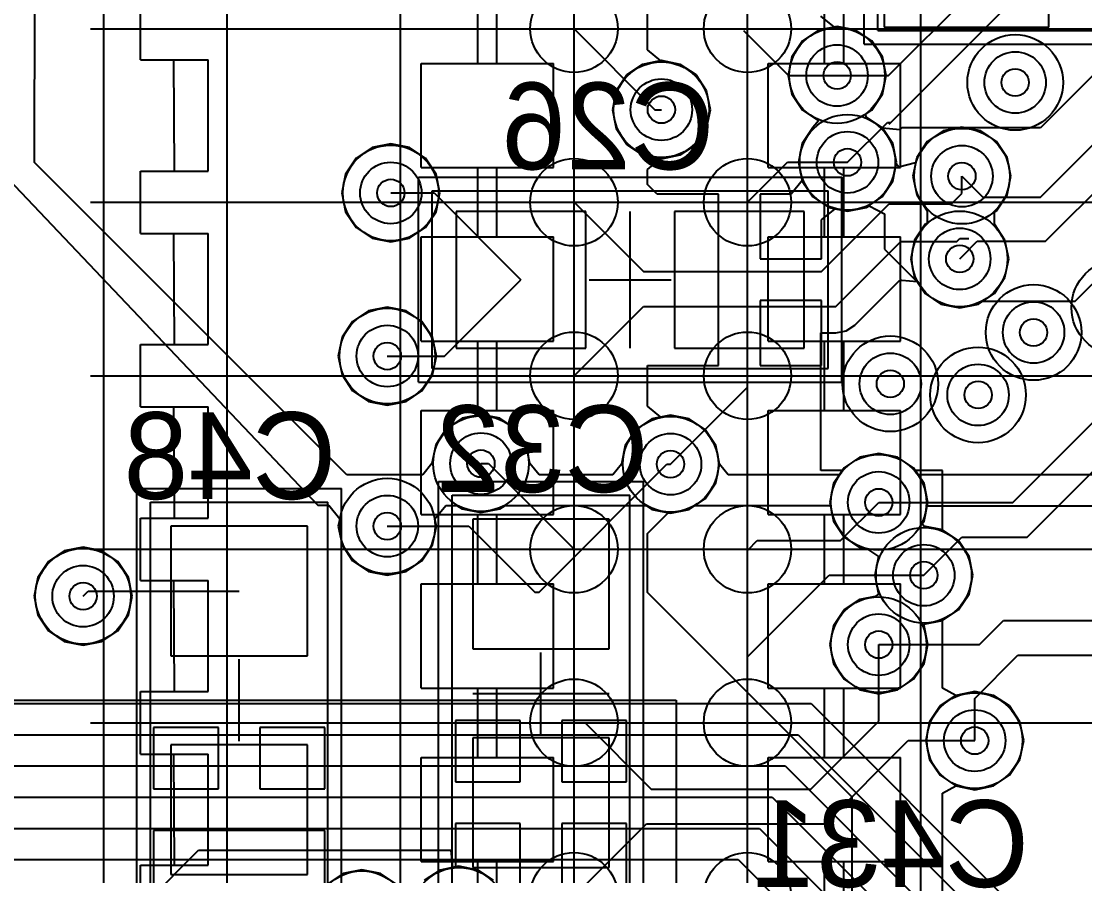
# Model space of a CAD drawing. Extents: x 28 to 300, y 18 to 330.
# Drawn here: x 138.16 to 145.95, y 128.86 to 135.11 of the extents above; entities that cross this region are included whole.
import ezdxf

# ---------------------------------------------------------------- set-up
doc = ezdxf.new("R2010")
doc.units = 0
for name, color, linetype in [('BOTTOMLAYER', 5, 'CONTINUOUS'), ('BOTTOMOVERLAY', 54, 'CONTINUOUS'), ('BOTTOMPASTE', 16, 'CONTINUOUS'), ('BOTTOMSOLDER', 6, 'CONTINUOUS'), ('DRILLDRAWING', 1, 'CONTINUOUS'), ('INTERNALPLANE1', 76, 'CONTINUOUS'), ('INTERNALPLANE6', 136, 'CONTINUOUS'), ('MECHANICAL14', 56, 'CONTINUOUS'), ('MECHANICAL15', 56, 'CONTINUOUS'), ('MECHANICAL16', 56, 'CONTINUOUS'), ('MECHANICAL8', 56, 'CONTINUOUS'), ('MIDLAYER1', 16, 'CONTINUOUS'), ('MIDLAYER3', 90, 'CONTINUOUS'), ('MULTILAYER', 9, 'CONTINUOUS'), ('TOPLAYER', 1, 'CONTINUOUS'), ('TOPOVERLAY', 2, 'CONTINUOUS'), ('TOPPASTE', 8, 'CONTINUOUS'), ('TOPSOLDER', 216, 'CONTINUOUS'), ('VIAHOLELAYER', 16, 'CONTINUOUS')]:
    doc.layers.add(name, color=color, linetype=linetype)

msp = doc.modelspace()

# ---------------------------------------------------------------- linework, layer by layer
at = {"layer": 'BOTTOMLAYER'}
for p, q in [((145.686, 135.071), (145.686, 136.325)), ((142.748, 134.9064), (142.748, 135.3394)), ((144.482, 135.2946), (144.482, 135.071)), ((143.9989, 135.049), (143.8824, 134.9712)), ((144.1362, 135.0763), (143.9989, 135.049)), ((144.2735, 135.049), (144.1362, 135.0763)), ((144.39, 134.9712), (144.2735, 135.049)), ((144.482, 135.071), (145.686, 135.071)), ((143.8824, 134.9712), (143.8046, 134.8547)), ((144.4678, 134.8547), (144.39, 134.9712)), ((142.8462, 134.8258), (142.748, 134.9064)), ((142.8496, 134.8265), (142.8462, 134.8258)), ((142.9869, 134.7992), (142.8496, 134.8265)), ((143.1034, 134.7214), (142.9869, 134.7992)), ((143.8046, 134.8547), (143.7773, 134.7174)), ((144.4951, 134.7174), (144.4678, 134.8547)), ((143.1812, 134.6049), (143.1034, 134.7214)), ((143.7773, 134.7174), (143.8046, 134.5801)), ((144.4678, 134.5801), (144.4951, 134.7174)), ((143.2085, 134.4676), (143.1812, 134.6049)), ((143.8046, 134.5801), (143.8824, 134.4636)), ((144.39, 134.4636), (144.4678, 134.5801)), ((143.1812, 134.3303), (143.2085, 134.4676)), ((143.8824, 134.4636), (143.9989, 134.3858)), ((144.3457, 134.4341), (144.39, 134.4636)), ((144.3497, 134.414), (144.3457, 134.4341)), ((144.4662, 134.3362), (144.3497, 134.414)), ((143.1034, 134.2138), (143.1812, 134.3303)), ((143.9586, 134.3362), (143.8808, 134.2197)), ((143.9989, 134.3858), (143.9586, 134.3362)), ((143.9586, 134.3362), (143.9586, 134.3362)), ((143.9586, 134.3362), (143.9586, 134.3362)), ((143.9989, 134.3858), (143.9989, 134.3858)), ((144.544, 134.2197), (144.4662, 134.3362)), ((145.0506, 134.3397), (144.9133, 134.3124)), ((145.1879, 134.3124), (145.0506, 134.3397)), ((144.9133, 134.3124), (144.7968, 134.2346)), ((145.3044, 134.2346), (145.1879, 134.3124)), ((142.9869, 134.136), (143.1034, 134.2138)), ((143.8808, 134.2197), (143.8535, 134.0824)), ((144.5713, 134.0824), (144.544, 134.2197)), ((144.7968, 134.2346), (144.719, 134.1181)), ((145.3822, 134.1181), (145.3044, 134.2346)), ((142.748, 134.0288), (142.8462, 134.1094)), ((142.8462, 134.1094), (142.8496, 134.1087)), ((142.8496, 134.1087), (142.9869, 134.136)), ((144.719, 134.1181), (144.6917, 133.9808)), ((145.4095, 133.9808), (145.3822, 134.1181)), ((142.748, 133.921), (142.748, 134.0288)), ((143.8535, 134.0824), (143.8802, 133.9482)), ((144.544, 133.9451), (144.5713, 134.0824)), ((143.8802, 133.9482), (143.7996, 133.85)), ((144.4662, 133.8286), (144.544, 133.9451)), ((144.6917, 133.9808), (144.719, 133.8435)), ((145.3822, 133.8435), (145.4095, 133.9808)), ((140.8684, 133.858), (141.186, 133.858)), ((141.186, 133.858), (141.821, 133.223)), ((142.819, 133.85), (142.748, 133.921)), ((142.8378, 133.85), (142.819, 133.85)), ((143.2686, 133.85), (142.8378, 133.85)), ((142.8378, 133.85), (142.8378, 133.85)), ((142.8378, 133.85), (142.8378, 133.85)), ((142.8378, 133.85), (142.8378, 133.85)), ((142.8378, 133.85), (142.8378, 133.85)), ((143.2686, 133.2227), (143.2686, 133.85)), ((143.7996, 133.85), (143.5734, 133.85)), ((143.5734, 133.85), (143.5734, 133.3754)), ((144.3497, 133.7508), (144.4662, 133.8286)), ((144.719, 133.8435), (144.7968, 133.727)), ((145.3044, 133.727), (145.3822, 133.8435)), ((141.346, 133.723), (141.346, 132.723)), ((142.296, 133.723), (141.346, 133.723)), ((142.296, 132.723), (142.296, 133.723)), ((142.946, 133.723), (142.946, 132.723)), ((143.896, 133.723), (142.946, 133.723)), ((143.896, 132.723), (143.896, 133.723)), ((144.023, 133.6611), (144.1212, 133.7417)), ((144.1212, 133.7417), (144.2124, 133.7235)), ((144.2124, 133.7235), (144.3497, 133.7508)), ((144.7968, 133.727), (144.7968, 133.6403)), ((145.2878, 133.7159), (145.3044, 133.727)), ((145.2878, 133.6292), (145.2878, 133.7159)), ((144.023, 133.3754), (144.023, 133.6611)), ((144.7802, 133.6292), (144.7024, 133.5127)), ((144.7968, 133.6403), (144.7802, 133.6292)), ((145.3656, 133.5127), (145.2878, 133.6292)), ((144.7024, 133.5127), (144.6751, 133.3754)), ((145.3929, 133.3754), (145.3656, 133.5127)), ((143.5734, 133.3754), (144.023, 133.3754)), ((144.6751, 133.3754), (144.7024, 133.2381)), ((145.3656, 133.2381), (145.3929, 133.3754)), ((144.7024, 133.2381), (144.7802, 133.1216)), ((145.2878, 133.1216), (145.3656, 133.2381)), ((141.2622, 132.6642), (141.821, 133.223)), ((143.2686, 132.596), (143.2686, 133.2227)), ((144.7802, 133.1216), (144.8967, 133.0438)), ((145.1713, 133.0438), (145.2878, 133.1216)), ((144.023, 133.0706), (143.5734, 133.0706)), ((143.5734, 133.0706), (143.5734, 132.596)), ((144.023, 132.596), (144.023, 133.0706)), ((144.8967, 133.0438), (145.034, 133.0165)), ((145.034, 133.0165), (145.1713, 133.0438)), ((141.346, 132.723), (142.296, 132.723)), ((142.946, 132.723), (143.896, 132.723)), ((140.843, 132.6642), (141.2622, 132.6642)), ((142.748, 132.298), (142.748, 132.596)), ((142.748, 132.596), (142.8378, 132.596)), ((142.8378, 132.596), (142.8378, 132.596)), ((142.8378, 132.596), (142.8378, 132.596)), ((142.8378, 132.596), (142.8378, 132.596)), ((142.8378, 132.596), (142.8378, 132.596)), ((142.8378, 132.596), (142.8378, 132.596)), ((142.8378, 132.596), (143.2686, 132.596)), ((143.5734, 132.596), (144.023, 132.596)), ((142.8462, 132.2174), (142.748, 132.298)), ((142.917, 132.2315), (142.8462, 132.2174)), ((143.0543, 132.2042), (142.917, 132.2315)), ((143.1708, 132.1264), (143.0543, 132.2042)), ((143.2486, 132.0099), (143.1708, 132.1264)), ((143.2759, 131.8726), (143.2486, 132.0099)), ((144.3037, 131.9248), (144.1872, 131.847)), ((144.441, 131.9521), (144.3037, 131.9248)), ((144.5783, 131.9248), (144.441, 131.9521)), ((144.6948, 131.847), (144.5783, 131.9248)), ((141.9904, 130.9731), (142.8899, 131.8726)), ((142.8899, 131.8726), (142.917, 131.8726)), ((143.2486, 131.7353), (143.2759, 131.8726)), ((144.1872, 131.847), (144.1094, 131.7305)), ((144.7726, 131.7305), (144.6948, 131.847)), ((143.1708, 131.6188), (143.2486, 131.7353)), ((144.1094, 131.7305), (144.0821, 131.5932)), ((144.7999, 131.5932), (144.7726, 131.7305)), ((143.0543, 131.541), (143.1708, 131.6188)), ((144.0821, 131.5932), (144.1094, 131.4559)), ((144.7726, 131.4559), (144.7999, 131.5932)), ((142.748, 131.3645), (142.9005, 131.517)), ((142.9005, 131.517), (142.917, 131.5137)), ((142.917, 131.5137), (143.0543, 131.541)), ((142.4682, 131.4703), (141.4682, 131.4703)), ((141.4682, 131.4703), (141.4682, 130.5203)), ((142.4682, 130.5203), (142.4682, 131.4703)), ((144.1094, 131.4559), (144.1872, 131.3394)), ((144.7595, 131.4362), (144.7726, 131.4559)), ((140.2584, 131.4195), (139.2584, 131.4195)), ((139.2584, 131.4195), (139.2584, 130.4695)), ((140.2584, 130.4695), (140.2584, 131.4195)), ((140.843, 131.4196), (141.44, 131.4196)), ((141.44, 131.4196), (141.9162, 130.9434)), ((142.748, 130.9347), (142.748, 131.3645)), ((144.7712, 131.4187), (144.7595, 131.4362)), ((144.9085, 131.3914), (144.7712, 131.4187)), ((145.025, 131.3136), (144.9085, 131.3914)), ((144.1872, 131.3394), (144.3037, 131.2616)), ((145.1028, 131.1971), (145.025, 131.3136)), ((144.3037, 131.2616), (144.3598, 131.2504)), ((144.3598, 131.2504), (144.4396, 131.1971)), ((144.4396, 131.1971), (144.4123, 131.0598)), ((145.1301, 131.0598), (145.1028, 131.1971)), ((144.4123, 131.0598), (144.4396, 130.9225)), ((145.1028, 130.9225), (145.1301, 131.0598)), ((141.9543, 130.937), (141.9904, 130.9731)), ((138.6154, 130.9065), (138.6534, 130.9445)), ((138.6534, 130.9445), (139.7584, 130.9445)), ((141.9162, 130.9434), (141.9226, 130.937)), ((141.9226, 130.937), (141.9543, 130.937)), ((144.2466, 129.4361), (142.748, 130.9347)), ((144.414, 130.9053), (144.3037, 130.8834)), ((144.4396, 130.9225), (144.414, 130.9053)), ((145.025, 130.806), (145.1028, 130.9225)), ((144.3037, 130.8834), (144.1872, 130.8056)), ((144.1872, 130.8056), (144.1094, 130.6891)), ((144.9085, 130.7282), (145.025, 130.806)), ((144.1094, 130.6891), (144.0821, 130.5518)), ((144.768, 130.6961), (144.7712, 130.7009)), ((144.7726, 130.6891), (144.768, 130.6961)), ((144.7712, 130.7009), (144.9085, 130.7282)), ((144.7999, 130.5518), (144.7726, 130.6891)), ((141.4682, 130.5203), (142.4682, 130.5203)), ((144.0821, 130.5518), (144.1094, 130.4145)), ((144.7726, 130.4145), (144.7999, 130.5518)), ((139.2584, 130.4695), (140.2584, 130.4695)), ((144.1094, 130.4145), (144.1872, 130.298)), ((144.6948, 130.298), (144.7726, 130.4145)), ((144.1872, 130.298), (144.3037, 130.2202)), ((144.5783, 130.2202), (144.6948, 130.298)), ((144.3037, 130.2202), (144.441, 130.1929)), ((144.441, 130.1929), (144.5783, 130.2202)), ((145.1437, 130.2079), (145.0064, 130.1806)), ((145.2811, 130.1806), (145.1437, 130.2079)), ((138.0058, 130.1445), (142.9588, 130.1445)), ((142.9588, 130.1445), (142.9588, 128.6382)), ((145.0064, 130.1806), (144.89, 130.1028)), ((145.3975, 130.1028), (145.2811, 130.1806)), ((144.89, 130.1028), (144.8122, 129.9864)), ((145.4753, 129.9864), (145.3975, 130.1028)), ((141.8158, 129.9973), (141.3412, 129.9973)), ((141.3412, 129.9973), (141.3412, 129.5477)), ((141.8158, 129.5477), (141.8158, 129.9973)), ((142.5952, 129.9973), (142.1206, 129.9973)), ((142.1206, 129.9973), (142.1206, 129.5477)), ((142.5952, 129.5477), (142.5952, 129.9973)), ((144.8122, 129.9864), (144.7849, 129.8491)), ((145.5026, 129.8491), (145.4753, 129.9864)), ((139.606, 129.9465), (139.1314, 129.9465)), ((139.1314, 129.9465), (139.1314, 129.4969)), ((139.606, 129.4969), (139.606, 129.9465)), ((140.3854, 129.9465), (139.9108, 129.9465)), ((139.9108, 129.9465), (139.9108, 129.4969)), ((140.3854, 129.4969), (140.3854, 129.9465)), ((140.2584, 129.8195), (139.2584, 129.8195)), ((139.2584, 129.8195), (139.2584, 128.8695)), ((140.2584, 128.8695), (140.2584, 129.8195)), ((142.4682, 129.8703), (141.4682, 129.8703)), ((141.4682, 129.8703), (141.4682, 128.9203)), ((142.4682, 128.9203), (142.4682, 129.8703)), ((144.7849, 129.8491), (144.8122, 129.7117)), ((145.4753, 129.7117), (145.5026, 129.8491)), ((144.8122, 129.7117), (144.89, 129.5953)), ((145.3975, 129.5953), (145.4753, 129.7117)), ((144.89, 129.5953), (145.0064, 129.5175)), ((145.2811, 129.5175), (145.3975, 129.5953)), ((139.1314, 129.4969), (139.606, 129.4969)), ((139.9108, 129.4969), (140.3854, 129.4969)), ((141.3412, 129.5477), (141.8158, 129.5477)), ((142.1206, 129.5477), (142.5952, 129.5477)), ((145.0064, 129.5175), (145.1437, 129.4902)), ((145.1437, 129.4902), (145.2811, 129.5175)), ((144.2466, 128.025), (144.2466, 129.4361)), ((140.3854, 129.1921), (139.1314, 129.1921)), ((139.1314, 129.1921), (139.1314, 128.7425)), ((140.3854, 128.7425), (140.3854, 129.1921)), ((141.8158, 129.2429), (141.3412, 129.2429)), ((141.3412, 129.2429), (141.3412, 128.9242)), ((141.8158, 128.7933), (141.8158, 129.2429)), ((142.5952, 129.2429), (142.1206, 129.2429)), ((142.1206, 129.2429), (142.1206, 128.7933)), ((142.5952, 128.7933), (142.5952, 129.2429)), ((139.2584, 128.8695), (140.2584, 128.8695)), ((141.2303, 128.9022), (141.1138, 128.8244)), ((141.3412, 128.9242), (141.2303, 128.9022)), ((141.4682, 128.9203), (142.4682, 128.9203))]:
    msp.add_line(p, q, dxfattribs=at)
for centre in [(144.1362, 134.7174), (145.4404, 134.6666), (142.8496, 134.4676), (144.2124, 134.0824), (145.0506, 133.9808), (140.8684, 133.858), (145.034, 133.3754), (145.575, 132.8369), (140.843, 132.6642), (144.526, 132.461), (145.1686, 132.3797), (141.5288, 131.8768), (142.917, 131.8726), (144.441, 131.5932), (140.843, 131.4196), (144.7712, 131.0598), (138.6154, 130.9065), (144.441, 130.5518), (145.1437, 129.8491)]:
    msp.add_circle(centre, 0.225, dxfattribs=at)
at = {"layer": 'BOTTOMOVERLAY'}
for p, q in [((142.621, 132.723), (142.621, 133.723)), ((141.4682, 130.1953), (142.4682, 130.1953)), ((139.2584, 130.1445), (140.2584, 130.1445))]:
    msp.add_line(p, q, dxfattribs=at)
at = {"layer": 'BOTTOMPASTE'}
for p, q in [((141.346, 133.723), (141.346, 132.723)), ((142.296, 133.723), (141.346, 133.723)), ((142.296, 132.723), (142.296, 133.723)), ((142.946, 133.723), (142.946, 132.723)), ((143.896, 133.723), (142.946, 133.723)), ((143.896, 132.723), (143.896, 133.723)), ((141.346, 132.723), (142.296, 132.723)), ((142.946, 132.723), (143.896, 132.723)), ((142.4682, 131.4703), (141.4682, 131.4703)), ((141.4682, 131.4703), (141.4682, 130.5203)), ((142.4682, 130.5203), (142.4682, 131.4703)), ((140.2584, 131.4195), (139.2584, 131.4195)), ((139.2584, 131.4195), (139.2584, 130.4695)), ((140.2584, 130.4695), (140.2584, 131.4195)), ((141.4682, 130.5203), (142.4682, 130.5203)), ((139.2584, 130.4695), (140.2584, 130.4695)), ((140.2584, 129.8195), (139.2584, 129.8195)), ((139.2584, 129.8195), (139.2584, 128.8695)), ((140.2584, 128.8695), (140.2584, 129.8195)), ((142.4682, 129.8703), (141.4682, 129.8703)), ((141.4682, 129.8703), (141.4682, 128.9203)), ((142.4682, 128.9203), (142.4682, 129.8703)), ((139.2584, 128.8695), (140.2584, 128.8695)), ((141.4682, 128.9203), (142.4682, 128.9203))]:
    msp.add_line(p, q, dxfattribs=at)
at = {"layer": 'BOTTOMSOLDER'}
for p, q in [((141.346, 133.723), (141.346, 132.723)), ((142.296, 133.723), (141.346, 133.723)), ((142.296, 132.723), (142.296, 133.723)), ((142.946, 133.723), (142.946, 132.723)), ((143.896, 133.723), (142.946, 133.723)), ((143.896, 132.723), (143.896, 133.723)), ((141.346, 132.723), (142.296, 132.723)), ((142.946, 132.723), (143.896, 132.723)), ((142.4682, 131.4703), (141.4682, 131.4703)), ((141.4682, 131.4703), (141.4682, 130.5203)), ((142.4682, 130.5203), (142.4682, 131.4703)), ((140.2584, 131.4195), (139.2584, 131.4195)), ((139.2584, 131.4195), (139.2584, 130.4695)), ((140.2584, 130.4695), (140.2584, 131.4195)), ((141.4682, 130.5203), (142.4682, 130.5203)), ((139.2584, 130.4695), (140.2584, 130.4695)), ((140.2584, 129.8195), (139.2584, 129.8195)), ((139.2584, 129.8195), (139.2584, 128.8695)), ((140.2584, 128.8695), (140.2584, 129.8195)), ((142.4682, 129.8703), (141.4682, 129.8703)), ((141.4682, 129.8703), (141.4682, 128.9203)), ((142.4682, 128.9203), (142.4682, 129.8703)), ((139.2584, 128.8695), (140.2584, 128.8695)), ((141.4682, 128.9203), (142.4682, 128.9203))]:
    msp.add_line(p, q, dxfattribs=at)
at = {"layer": 'DRILLDRAWING'}
for centre in [(144.1362, 134.7174), (145.4404, 134.6666), (142.8496, 134.4676), (144.2124, 134.0824), (145.0506, 133.9808), (140.8684, 133.858), (145.034, 133.3754), (145.575, 132.8369), (140.843, 132.6642), (144.526, 132.461), (145.1686, 132.3797), (141.5288, 131.8768), (142.917, 131.8726), (144.441, 131.5932), (140.843, 131.4196), (144.7712, 131.0598), (138.6154, 130.9065), (144.441, 130.5518), (145.1437, 129.8491)]:
    msp.add_circle(centre, 0.1, dxfattribs=at)
at = {"layer": 'INTERNALPLANE1'}
for centre in [(144.1362, 134.7174), (145.4404, 134.6666), (142.8496, 134.4676), (144.2124, 134.0824), (145.0506, 133.9808), (140.8684, 133.858), (145.034, 133.3754), (146.2024, 133.0198), (145.575, 132.8369), (140.843, 132.6642), (144.526, 132.461), (145.1686, 132.3797), (141.5288, 131.8768), (142.917, 131.8726), (144.441, 131.5932), (140.843, 131.4196), (144.7712, 131.0598), (138.6154, 130.9065), (144.441, 130.5518), (145.1437, 129.8491), (141.3676, 128.5706)]:
    msp.add_circle(centre, 0.35, dxfattribs=at)
at = {"layer": 'INTERNALPLANE6'}
for centre in [(144.1362, 134.7174), (145.4404, 134.6666), (144.2124, 134.0824), (145.0506, 133.9808), (145.034, 133.3754), (146.2024, 133.0198), (145.575, 132.8369), (144.526, 132.461), (145.1686, 132.3797), (144.441, 131.5932), (144.7712, 131.0598), (144.441, 130.5518), (145.1437, 129.8491), (140.6564, 128.5452)]:
    msp.add_circle(centre, 0.35, dxfattribs=at)
at = {"layer": 'MECHANICAL14'}
for p, q in [((138.7684, 122.2075), (138.7684, 178.8242)), ((144.434, 135.048), (144.434, 136.348)), ((139.0363, 134.8314), (139.0363, 135.2886)), ((141.5052, 134.806), (141.5052, 135.314)), ((141.6449, 134.806), (141.6449, 135.314)), ((144.0452, 134.806), (144.0452, 135.314)), ((144.1849, 134.806), (144.1849, 135.314)), ((144.434, 135.048), (147.334, 135.048)), ((139.0363, 134.8314), (139.5304, 134.8314)), ((139.2764, 134.8314), (139.2834, 134.0186)), ((139.5304, 134.0186), (139.5304, 134.8314)), ((141.0907, 134.044), (141.0907, 134.806)), ((141.0907, 134.806), (142.0594, 134.806)), ((142.0594, 134.044), (142.0594, 134.806)), ((143.6307, 134.044), (143.6307, 134.806)), ((143.6307, 134.806), (144.5994, 134.806)), ((144.5994, 134.044), (144.5994, 134.806)), ((139.0363, 134.0186), (139.5304, 134.0186)), ((139.0363, 133.5614), (139.0363, 134.0186)), ((141.0907, 134.044), (142.0594, 134.044)), ((141.5052, 133.536), (141.5052, 134.044)), ((141.6449, 133.536), (141.6449, 134.044)), ((143.6307, 134.044), (144.5994, 134.044)), ((144.0452, 133.536), (144.0452, 134.044)), ((144.1849, 133.536), (144.1849, 134.044)), ((141.171, 132.573), (141.171, 133.873)), ((141.171, 133.873), (144.071, 133.873)), ((144.071, 132.573), (144.071, 133.873)), ((139.0363, 133.5614), (139.5304, 133.5614)), ((139.2764, 133.5614), (139.2834, 132.7486)), ((139.5304, 132.7486), (139.5304, 133.5614)), ((141.0907, 132.774), (141.0907, 133.536)), ((141.0907, 133.536), (142.0594, 133.536)), ((142.0594, 132.774), (142.0594, 133.536)), ((143.6307, 132.774), (143.6307, 133.536)), ((143.6307, 133.536), (144.5994, 133.536)), ((144.5994, 132.774), (144.5994, 133.536)), ((141.0907, 132.774), (142.0594, 132.774)), ((141.5052, 132.266), (141.5052, 132.774)), ((141.6449, 132.266), (141.6449, 132.774)), ((143.6307, 132.774), (144.5994, 132.774)), ((144.0452, 132.266), (144.0452, 132.774)), ((144.1849, 132.266), (144.1849, 132.774)), ((139.0363, 132.7486), (139.5304, 132.7486)), ((139.0363, 132.2914), (139.0363, 132.7486)), ((141.171, 132.573), (144.071, 132.573)), ((139.0363, 132.2914), (139.5304, 132.2914)), ((139.2764, 132.2914), (139.2834, 131.4786)), ((139.5304, 131.4786), (139.5304, 132.2914)), ((141.0907, 131.504), (141.0907, 132.266)), ((141.0907, 132.266), (142.0594, 132.266)), ((142.0594, 131.504), (142.0594, 132.266)), ((143.6307, 131.504), (143.6307, 132.266)), ((143.6307, 132.266), (144.5994, 132.266)), ((144.5994, 131.504), (144.5994, 132.266)), ((139.1084, 131.5945), (140.4084, 131.5945)), ((139.1084, 128.6945), (139.1084, 131.5945)), ((140.4084, 128.6945), (140.4084, 131.5945)), ((141.3182, 131.6453), (142.6182, 131.6453)), ((141.3182, 128.7453), (141.3182, 131.6453)), ((142.6182, 128.7453), (142.6182, 131.6453)), ((139.0363, 131.4786), (139.5304, 131.4786)), ((139.0363, 131.0214), (139.0363, 131.4786)), ((141.0907, 131.504), (142.0594, 131.504)), ((141.5052, 130.996), (141.5052, 131.504)), ((141.6449, 130.996), (141.6449, 131.504)), ((143.6307, 131.504), (144.5994, 131.504)), ((144.0452, 130.996), (144.0452, 131.504)), ((144.1849, 130.996), (144.1849, 131.504)), ((139.0363, 131.0214), (139.5304, 131.0214)), ((139.2764, 131.0214), (139.2834, 130.2086)), ((139.5304, 130.2086), (139.5304, 131.0214)), ((141.0907, 130.234), (141.0907, 130.996)), ((141.0907, 130.996), (142.0594, 130.996)), ((142.0594, 130.234), (142.0594, 130.996)), ((143.6307, 130.234), (143.6307, 130.996)), ((143.6307, 130.996), (144.5994, 130.996)), ((144.5994, 130.234), (144.5994, 130.996)), ((139.0363, 130.2086), (139.5304, 130.2086)), ((139.0363, 129.7514), (139.0363, 130.2086)), ((141.0907, 130.234), (142.0594, 130.234)), ((141.5052, 129.726), (141.5052, 130.234)), ((141.6449, 129.726), (141.6449, 130.234)), ((143.6307, 130.234), (144.5994, 130.234)), ((144.0452, 129.726), (144.0452, 130.234)), ((144.1849, 129.726), (144.1849, 130.234)), ((139.0363, 129.7514), (139.5304, 129.7514)), ((139.2764, 129.7514), (139.2834, 128.9386)), ((139.5304, 128.9386), (139.5304, 129.7514)), ((141.0907, 128.964), (141.0907, 129.726)), ((141.0907, 129.726), (142.0594, 129.726)), ((142.0594, 128.964), (142.0594, 129.726)), ((143.6307, 128.964), (143.6307, 129.726)), ((143.6307, 129.726), (144.5994, 129.726)), ((144.5994, 128.964), (144.5994, 129.726)), ((141.0907, 128.964), (142.0594, 128.964)), ((141.5052, 128.456), (141.5052, 128.964)), ((141.6449, 128.456), (141.6449, 128.964)), ((143.6307, 128.964), (144.5994, 128.964)), ((144.0452, 128.456), (144.0452, 128.964)), ((144.1849, 128.456), (144.1849, 128.964)), ((139.0363, 128.9386), (139.5304, 128.9386)), ((139.0363, 128.4814), (139.0363, 128.9386))]:
    msp.add_line(p, q, dxfattribs=at)
at = {"layer": 'MECHANICAL15'}
for p, q in [((144.334, 134.948), (144.334, 136.448)), ((144.334, 134.948), (147.434, 134.948)), ((139.0084, 128.5945), (139.0084, 131.6945)), ((139.0084, 131.6945), (140.5084, 131.6945)), ((140.5084, 128.5945), (140.5084, 131.6945)), ((141.2182, 128.6453), (141.2182, 131.7453)), ((141.2182, 131.7453), (142.7182, 131.7453)), ((142.7182, 128.6453), (142.7182, 131.7453)), ((139.7584, 129.8445), (139.7584, 130.4445)), ((141.9682, 129.8953), (141.9682, 130.4953)), ((141.6682, 130.1953), (142.2682, 130.1953)), ((139.4584, 130.1445), (140.0584, 130.1445))]:
    msp.add_line(p, q, dxfattribs=at)
at = {"layer": 'MECHANICAL16'}
for p, q in [((141.071, 133.973), (144.171, 133.973)), ((141.071, 132.473), (141.071, 133.973)), ((144.171, 132.473), (144.171, 133.973)), ((142.621, 132.923), (142.621, 133.523)), ((142.321, 133.223), (142.921, 133.223)), ((141.071, 132.473), (144.171, 132.473))]:
    msp.add_line(p, q, dxfattribs=at)
at = {"layer": 'MECHANICAL8'}
for p, q in [((139.6701, 135.06), (139.6701, 136.06)), ((140.9401, 135.06), (140.9401, 136.06)), ((142.2101, 135.06), (142.2101, 136.06)), ((143.4801, 135.06), (143.4801, 136.06)), ((144.7501, 135.06), (144.7501, 136.06)), ((138.6701, 135.06), (139.6701, 135.06)), ((139.6701, 134.06), (139.6701, 135.06)), ((139.6701, 135.06), (140.6701, 135.06)), ((139.9401, 135.06), (140.9401, 135.06)), ((140.9401, 134.06), (140.9401, 135.06)), ((140.9401, 135.06), (141.9401, 135.06)), ((141.2101, 135.06), (142.2101, 135.06)), ((142.2101, 134.06), (142.2101, 135.06)), ((142.2101, 135.06), (143.2101, 135.06)), ((142.4801, 135.06), (143.4801, 135.06)), ((143.4801, 134.06), (143.4801, 135.06)), ((143.4801, 135.06), (144.4801, 135.06)), ((143.7501, 135.06), (144.7501, 135.06)), ((144.7501, 134.06), (144.7501, 135.06)), ((144.7501, 135.06), (145.7501, 135.06)), ((145.0201, 135.06), (146.0201, 135.06)), ((139.6701, 133.79), (139.6701, 134.79)), ((140.9401, 133.79), (140.9401, 134.79)), ((142.2101, 133.79), (142.2101, 134.79)), ((143.4801, 133.79), (143.4801, 134.79)), ((144.7501, 133.79), (144.7501, 134.79)), ((138.6701, 133.79), (139.6701, 133.79)), ((139.6701, 132.79), (139.6701, 133.79)), ((139.6701, 133.79), (140.6701, 133.79)), ((139.9401, 133.79), (140.9401, 133.79)), ((140.9401, 132.79), (140.9401, 133.79)), ((140.9401, 133.79), (141.9401, 133.79)), ((141.2101, 133.79), (142.2101, 133.79)), ((142.2101, 132.79), (142.2101, 133.79)), ((142.2101, 133.79), (143.2101, 133.79)), ((142.4801, 133.79), (143.4801, 133.79)), ((143.4801, 132.79), (143.4801, 133.79)), ((143.4801, 133.79), (144.4801, 133.79)), ((143.7501, 133.79), (144.7501, 133.79)), ((144.7501, 132.79), (144.7501, 133.79)), ((144.7501, 133.79), (145.7501, 133.79)), ((145.0201, 133.79), (146.0201, 133.79)), ((139.6701, 132.52), (139.6701, 133.52)), ((140.9401, 132.52), (140.9401, 133.52)), ((142.2101, 132.52), (142.2101, 133.52)), ((143.4801, 132.52), (143.4801, 133.52)), ((144.7501, 132.52), (144.7501, 133.52)), ((138.6701, 132.52), (139.6701, 132.52)), ((139.6701, 131.52), (139.6701, 132.52)), ((139.6701, 132.52), (140.6701, 132.52)), ((139.9401, 132.52), (140.9401, 132.52)), ((140.9401, 131.52), (140.9401, 132.52)), ((140.9401, 132.52), (141.9401, 132.52)), ((141.2101, 132.52), (142.2101, 132.52)), ((142.2101, 131.52), (142.2101, 132.52)), ((142.2101, 132.52), (143.2101, 132.52)), ((142.4801, 132.52), (143.4801, 132.52)), ((143.4801, 131.52), (143.4801, 132.52)), ((143.4801, 132.52), (144.4801, 132.52)), ((143.7501, 132.52), (144.7501, 132.52)), ((144.7501, 131.52), (144.7501, 132.52)), ((144.7501, 132.52), (145.7501, 132.52)), ((145.0201, 132.52), (146.0201, 132.52)), ((139.6701, 131.25), (139.6701, 132.25)), ((140.9401, 131.25), (140.9401, 132.25)), ((142.2101, 131.25), (142.2101, 132.25)), ((143.4801, 131.25), (143.4801, 132.25)), ((144.7501, 131.25), (144.7501, 132.25)), ((138.6701, 131.25), (139.6701, 131.25)), ((139.6701, 130.25), (139.6701, 131.25)), ((139.6701, 131.25), (140.6701, 131.25)), ((139.9401, 131.25), (140.9401, 131.25)), ((140.9401, 130.25), (140.9401, 131.25)), ((140.9401, 131.25), (141.9401, 131.25)), ((141.2101, 131.25), (142.2101, 131.25)), ((142.2101, 130.25), (142.2101, 131.25)), ((142.2101, 131.25), (143.2101, 131.25)), ((142.4801, 131.25), (143.4801, 131.25)), ((143.4801, 130.25), (143.4801, 131.25)), ((143.4801, 131.25), (144.4801, 131.25)), ((143.7501, 131.25), (144.7501, 131.25)), ((144.7501, 130.25), (144.7501, 131.25)), ((144.7501, 131.25), (145.7501, 131.25)), ((145.0201, 131.25), (146.0201, 131.25)), ((139.6701, 129.98), (139.6701, 130.98)), ((140.9401, 129.98), (140.9401, 130.98)), ((142.2101, 129.98), (142.2101, 130.98)), ((143.4801, 129.98), (143.4801, 130.98)), ((144.7501, 129.98), (144.7501, 130.98)), ((138.6701, 129.98), (139.6701, 129.98)), ((139.6701, 128.98), (139.6701, 129.98)), ((139.6701, 129.98), (140.6701, 129.98)), ((139.9401, 129.98), (140.9401, 129.98)), ((140.9401, 128.98), (140.9401, 129.98)), ((140.9401, 129.98), (141.9401, 129.98)), ((141.2101, 129.98), (142.2101, 129.98)), ((142.2101, 128.98), (142.2101, 129.98)), ((142.2101, 129.98), (143.2101, 129.98)), ((142.4801, 129.98), (143.4801, 129.98)), ((143.4801, 128.98), (143.4801, 129.98)), ((143.4801, 129.98), (144.4801, 129.98)), ((143.7501, 129.98), (144.7501, 129.98)), ((144.7501, 128.98), (144.7501, 129.98)), ((144.7501, 129.98), (145.7501, 129.98)), ((145.0201, 129.98), (146.0201, 129.98)), ((139.6701, 128.71), (139.6701, 129.71)), ((140.9401, 128.71), (140.9401, 129.71)), ((142.2101, 128.71), (142.2101, 129.71)), ((143.4801, 128.71), (143.4801, 129.71)), ((144.7501, 128.71), (144.7501, 129.71))]:
    msp.add_line(p, q, dxfattribs=at)
at = {"layer": 'MIDLAYER1'}
for p, q in [((144.5136, 134.7174), (146.2154, 136.4192)), ((144.5299, 134.3745), (146.3079, 136.1525)), ((144.1362, 134.7174), (144.5136, 134.7174)), ((145.4235, 131.5932), (148.301, 134.4707)), ((144.2124, 134.0824), (144.5045, 134.3745)), ((144.5045, 134.3745), (144.5299, 134.3745)), ((144.5172, 134.3618), (144.5299, 134.3745)), ((145.5287, 131.3392), (148.4062, 134.2167)), ((144.441, 131.5932), (145.4235, 131.5932)), ((144.7712, 131.0598), (145.0506, 131.3392)), ((145.0506, 131.3392), (145.5287, 131.3392)), ((145.1786, 130.5518), (145.3555, 130.7287)), ((145.3555, 130.7287), (150.6443, 130.7287)), ((144.441, 130.5518), (145.1786, 130.5518)), ((145.1437, 130.1577), (145.4607, 130.4747)), ((145.4607, 130.4747), (150.7495, 130.4747)), ((137.3188, 130.1214), (143.946, 130.1214)), ((143.946, 130.1214), (146.4954, 127.5721)), ((145.1437, 129.8491), (145.1437, 130.1577)), ((137.4135, 129.8928), (143.8514, 129.8928)), ((143.8514, 129.8928), (146.4436, 127.3006)), ((137.5081, 129.6642), (143.7567, 129.6642)), ((143.7567, 129.6642), (146.4553, 126.9656)), ((137.6028, 129.4356), (143.662, 129.4356)), ((143.662, 129.4356), (146.3987, 126.6989)), ((137.6975, 129.207), (143.5673, 129.207)), ((143.5673, 129.207), (146.304, 126.4703)), ((137.7922, 128.9784), (143.4112, 128.9784)), ((143.4112, 128.9784), (146.1479, 126.2417))]:
    msp.add_line(p, q, dxfattribs=at)
for centre in [(144.1362, 134.7174), (145.4404, 134.6666), (142.8496, 134.4676), (144.2124, 134.0824), (145.0506, 133.9808), (140.8684, 133.858), (145.034, 133.3754), (145.575, 132.8369), (140.843, 132.6642), (144.526, 132.461), (145.1686, 132.3797), (141.5288, 131.8768), (142.917, 131.8726), (144.441, 131.5932), (140.843, 131.4196), (144.7712, 131.0598), (138.6154, 130.9065), (144.441, 130.5518), (145.1437, 129.8491)]:
    msp.add_circle(centre, 0.225, dxfattribs=at)
at = {"layer": 'MIDLAYER3'}
for p, q in [((138.2598, 134.0815), (138.3072, 175.2642)), ((145.6258, 133.8275), (152.306, 140.5077)), ((145.6617, 133.5042), (152.4112, 140.2537)), ((148.2928, 137.0025), (145.6258, 134.3355)), ((145.8798, 133.0655), (148.2484, 135.4341)), ((143.9989, 135.049), (143.8824, 134.9712)), ((144.1362, 135.0763), (143.9989, 135.049)), ((144.2735, 135.049), (144.1362, 135.0763)), ((144.39, 134.9712), (144.2735, 135.049)), ((143.8824, 134.9712), (143.8046, 134.8547)), ((144.4678, 134.8547), (144.39, 134.9712)), ((142.7123, 134.7992), (142.5958, 134.7214)), ((142.8496, 134.8265), (142.7123, 134.7992)), ((142.9869, 134.7992), (142.8496, 134.8265)), ((143.1034, 134.7214), (142.9869, 134.7992)), ((143.8046, 134.8547), (143.7773, 134.7174)), ((144.4951, 134.7174), (144.4678, 134.8547)), ((142.5958, 134.7214), (142.518, 134.6049)), ((143.1812, 134.6049), (143.1034, 134.7214)), ((143.7773, 134.7174), (143.8046, 134.5801)), ((144.4678, 134.5801), (144.4951, 134.7174)), ((142.518, 134.6049), (142.4907, 134.4676)), ((143.2085, 134.4676), (143.1812, 134.6049)), ((143.8046, 134.5801), (143.8824, 134.4636)), ((144.39, 134.4636), (144.4678, 134.5801)), ((142.4907, 134.4676), (142.518, 134.3303)), ((143.1812, 134.3303), (143.2085, 134.4676)), ((143.8824, 134.4636), (143.9989, 134.3858)), ((144.3457, 134.4341), (144.39, 134.4636)), ((144.3497, 134.414), (144.3457, 134.4341)), ((144.4662, 134.3362), (144.3497, 134.414)), ((142.518, 134.3303), (142.5958, 134.2138)), ((143.1034, 134.2138), (143.1812, 134.3303)), ((143.9586, 134.3362), (143.8808, 134.2197)), ((143.9989, 134.3858), (143.9586, 134.3362)), ((143.9586, 134.3362), (143.9586, 134.3362)), ((143.9586, 134.3362), (143.9586, 134.3362)), ((143.9989, 134.3858), (143.9989, 134.3858)), ((144.4684, 134.3329), (144.4662, 134.3362)), ((144.5948, 134.3205), (144.4684, 134.3329)), ((144.6098, 134.3355), (144.5948, 134.3205)), ((145.0296, 134.3355), (144.6098, 134.3355)), ((145.0506, 134.3397), (145.0296, 134.3355)), ((145.0716, 134.3355), (145.0506, 134.3397)), ((145.6258, 134.3355), (145.0716, 134.3355)), ((140.7311, 134.1896), (140.6146, 134.1118)), ((140.8684, 134.2169), (140.7311, 134.1896)), ((141.0057, 134.1896), (140.8684, 134.2169)), ((141.1222, 134.1118), (141.0057, 134.1896)), ((142.5958, 134.2138), (142.7123, 134.136)), ((142.9869, 134.136), (143.1034, 134.2138)), ((143.8808, 134.2197), (143.8535, 134.0824)), ((137.922, 134.112), (140.335, 131.572)), ((140.6146, 134.1118), (140.5368, 133.9953)), ((141.2, 133.9953), (141.1222, 134.1118)), ((142.7123, 134.136), (142.8496, 134.1087)), ((142.8496, 134.1087), (142.9869, 134.136)), ((140.5458, 131.7955), (138.2598, 134.0815)), ((143.8535, 134.0824), (143.8808, 133.9451)), ((140.5368, 133.9953), (140.5095, 133.858)), ((141.2273, 133.858), (141.2, 133.9953)), ((143.8808, 133.9451), (143.9586, 133.8286)), ((145.0506, 133.9808), (145.2039, 133.8275)), ((140.5095, 133.858), (140.5368, 133.7207)), ((141.2, 133.7207), (141.2273, 133.858)), ((143.9586, 133.8286), (144.0751, 133.7508)), ((145.2039, 133.8275), (145.6258, 133.8275)), ((140.5368, 133.7207), (140.6146, 133.6042)), ((141.1222, 133.6042), (141.2, 133.7207)), ((144.0751, 133.7508), (144.2124, 133.7235)), ((144.2124, 133.7235), (144.3497, 133.7508)), ((144.3497, 133.7508), (144.3708, 133.7649)), ((144.3708, 133.7649), (144.4828, 133.705)), ((144.4828, 133.705), (144.4828, 133.4465)), ((140.6146, 133.6042), (140.7311, 133.5264)), ((141.0057, 133.5264), (141.1222, 133.6042)), ((140.7311, 133.5264), (140.8684, 133.4991)), ((140.8684, 133.4991), (141.0057, 133.5264)), ((145.034, 133.3754), (145.1628, 133.5042)), ((145.1628, 133.5042), (145.2448, 133.5042)), ((145.2448, 133.5042), (145.337, 133.5042)), ((145.2448, 133.5042), (145.6617, 133.5042)), ((144.4828, 133.4465), (144.7249, 133.2045)), ((144.7249, 133.2045), (144.7802, 133.1216)), ((144.7802, 133.1216), (144.8631, 133.0663)), ((140.7057, 132.9958), (140.5892, 132.918)), ((140.843, 133.0231), (140.7057, 132.9958)), ((140.9803, 132.9958), (140.843, 133.0231)), ((141.0968, 132.918), (140.9803, 132.9958)), ((144.8631, 133.0663), (144.8638, 133.0655)), ((144.8638, 133.0655), (144.8642, 133.0655)), ((144.8642, 133.0655), (144.8967, 133.0438)), ((144.8967, 133.0438), (145.034, 133.0165)), ((145.034, 133.0165), (145.1713, 133.0438)), ((145.1713, 133.0438), (145.2038, 133.0655)), ((145.2038, 133.0655), (145.8798, 133.0655)), ((140.5892, 132.918), (140.5114, 132.8015)), ((141.1746, 132.8015), (141.0968, 132.918)), ((140.5114, 132.8015), (140.4841, 132.6642)), ((141.2019, 132.6642), (141.1746, 132.8015)), ((140.4841, 132.6642), (140.5114, 132.5269)), ((141.1746, 132.5269), (141.2019, 132.6642)), ((140.5114, 132.5269), (140.5892, 132.4104)), ((141.0968, 132.4104), (141.1746, 132.5269)), ((140.5892, 132.4104), (140.7057, 132.3326)), ((140.9803, 132.3326), (141.0968, 132.4104)), ((140.7057, 132.3326), (140.843, 132.3053)), ((140.843, 132.3053), (140.9803, 132.3326)), ((141.5288, 132.2357), (141.3915, 132.2084)), ((141.6661, 132.2084), (141.5288, 132.2357)), ((142.917, 132.2315), (142.7797, 132.2042)), ((143.0543, 132.2042), (142.917, 132.2315)), ((141.3915, 132.2084), (141.275, 132.1306)), ((141.7826, 132.1306), (141.6661, 132.2084)), ((142.7797, 132.2042), (142.6632, 132.1264)), ((143.1708, 132.1264), (143.0543, 132.2042)), ((141.275, 132.1306), (141.1972, 132.0141)), ((141.8604, 132.0141), (141.7826, 132.1306)), ((142.6632, 132.1264), (142.5854, 132.0099)), ((143.2486, 132.0099), (143.1708, 132.1264)), ((141.1972, 132.0141), (141.1699, 131.8768)), ((141.8877, 131.8768), (141.8604, 132.0141)), ((142.5854, 132.0099), (142.5581, 131.8726)), ((143.2759, 131.8726), (143.2486, 132.0099)), ((144.3037, 131.9248), (144.1872, 131.847)), ((144.441, 131.9521), (144.3037, 131.9248)), ((144.5783, 131.9248), (144.441, 131.9521)), ((144.6948, 131.847), (144.5783, 131.9248)), ((141.1699, 131.8768), (141.1032, 131.7955)), ((141.9544, 131.7955), (141.8877, 131.8768)), ((142.5581, 131.8726), (142.4948, 131.7955)), ((143.3392, 131.7955), (143.2759, 131.8726)), ((144.1872, 131.847), (144.1528, 131.7955)), ((144.7292, 131.7955), (144.6948, 131.847)), ((141.1032, 131.7955), (140.5458, 131.7955)), ((142.4948, 131.7955), (141.9544, 131.7955)), ((144.1528, 131.7955), (143.3392, 131.7955)), ((146.3848, 131.7955), (144.7292, 131.7955)), ((140.335, 131.572), (140.4143, 131.5719)), ((140.4143, 131.5719), (140.4949, 131.4737)), ((141.1912, 131.4732), (141.2718, 131.5714)), ((141.2718, 131.5714), (141.3524, 131.5713)), ((141.3524, 131.5713), (141.3915, 131.5452)), ((141.3915, 131.5452), (141.5288, 131.5179)), ((141.5288, 131.5179), (141.6661, 131.5452)), ((141.6661, 131.5452), (141.7048, 131.5711)), ((141.7048, 131.5711), (142.7358, 131.5703)), ((142.7358, 131.5703), (142.7797, 131.541)), ((142.7797, 131.541), (142.917, 131.5137)), ((142.917, 131.5137), (143.0543, 131.541)), ((143.0543, 131.541), (143.0978, 131.5701)), ((143.0978, 131.5701), (144.0868, 131.5694)), ((144.0868, 131.5694), (144.1094, 131.4559)), ((144.7726, 131.4559), (144.7951, 131.5689)), ((144.7951, 131.5689), (147.6832, 131.5669)), ((140.4949, 131.4737), (140.4841, 131.4196)), ((141.2019, 131.4196), (141.1912, 131.4732)), ((144.1094, 131.4559), (144.1872, 131.3394)), ((144.7595, 131.4362), (144.7726, 131.4559)), ((140.4841, 131.4196), (140.5114, 131.2823)), ((141.1746, 131.2823), (141.2019, 131.4196)), ((144.7712, 131.4187), (144.7595, 131.4362)), ((144.9085, 131.3914), (144.7712, 131.4187)), ((145.025, 131.3136), (144.9085, 131.3914)), ((140.5114, 131.2823), (140.5892, 131.1658)), ((141.0968, 131.1658), (141.1746, 131.2823)), ((144.1872, 131.3394), (144.3037, 131.2616)), ((145.1028, 131.1971), (145.025, 131.3136)), ((138.4781, 131.2381), (138.3616, 131.1603)), ((138.6154, 131.2654), (138.4781, 131.2381)), ((138.7528, 131.2381), (138.6154, 131.2654)), ((138.8692, 131.1603), (138.7528, 131.2381)), ((144.3037, 131.2616), (144.3598, 131.2504)), ((144.3598, 131.2504), (144.4396, 131.1971)), ((138.3616, 131.1603), (138.2838, 131.0439)), ((138.947, 131.0439), (138.8692, 131.1603)), ((140.5892, 131.1658), (140.7057, 131.088)), ((140.9803, 131.088), (141.0968, 131.1658)), ((144.4396, 131.1971), (144.4123, 131.0598)), ((145.1301, 131.0598), (145.1028, 131.1971)), ((140.7057, 131.088), (140.843, 131.0607)), ((140.843, 131.0607), (140.9803, 131.088)), ((144.4123, 131.0598), (144.4396, 130.9225)), ((145.1028, 130.9225), (145.1301, 131.0598)), ((138.2838, 131.0439), (138.2565, 130.9065)), ((138.9743, 130.9065), (138.947, 131.0439)), ((138.2565, 130.9065), (138.2838, 130.7692)), ((138.947, 130.7692), (138.9743, 130.9065)), ((144.414, 130.9053), (144.3037, 130.8834)), ((144.4396, 130.9225), (144.414, 130.9053)), ((145.025, 130.806), (145.1028, 130.9225)), ((144.3037, 130.8834), (144.1872, 130.8056)), ((138.2838, 130.7692), (138.3616, 130.6527)), ((138.8692, 130.6527), (138.947, 130.7692)), ((144.1872, 130.8056), (144.1094, 130.6891)), ((144.9085, 130.7282), (145.025, 130.806)), ((144.1094, 130.6891), (144.0821, 130.5518)), ((144.768, 130.6961), (144.7712, 130.7009)), ((144.7726, 130.6891), (144.768, 130.6961)), ((144.7712, 130.7009), (144.9085, 130.7282)), ((144.7999, 130.5518), (144.7726, 130.6891)), ((138.3616, 130.6527), (138.4781, 130.5749)), ((138.7528, 130.5749), (138.8692, 130.6527)), ((138.4781, 130.5749), (138.6154, 130.5476)), ((138.6154, 130.5476), (138.7528, 130.5749)), ((144.0821, 130.5518), (144.1094, 130.4145)), ((144.7726, 130.4145), (144.7999, 130.5518)), ((144.1094, 130.4145), (144.1872, 130.298)), ((144.6948, 130.298), (144.7726, 130.4145)), ((144.1872, 130.298), (144.3037, 130.2202)), ((144.5783, 130.2202), (144.6948, 130.298)), ((144.3037, 130.2202), (144.441, 130.1929)), ((144.441, 130.1929), (144.5783, 130.2202)), ((145.1437, 130.2079), (145.0064, 130.1806)), ((145.2811, 130.1806), (145.1437, 130.2079)), ((145.0064, 130.1806), (144.89, 130.1028)), ((145.3975, 130.1028), (145.2811, 130.1806)), ((144.89, 130.1028), (144.8122, 129.9864)), ((145.4753, 129.9864), (145.3975, 130.1028)), ((144.8122, 129.9864), (144.7849, 129.8491)), ((145.5026, 129.8491), (145.4753, 129.9864)), ((144.7849, 129.8491), (144.8122, 129.7117)), ((145.4753, 129.7117), (145.5026, 129.8491)), ((144.8122, 129.7117), (144.89, 129.5953)), ((145.3975, 129.5953), (145.4753, 129.7117)), ((144.89, 129.5953), (145.0064, 129.5175)), ((145.2811, 129.5175), (145.3975, 129.5953)), ((145.0064, 129.5175), (145.1437, 129.4902)), ((145.1437, 129.4902), (145.2811, 129.5175)), ((140.5191, 128.8768), (140.4026, 128.799)), ((140.6564, 128.9041), (140.5191, 128.8768)), ((140.7937, 128.8768), (140.6564, 128.9041)), ((140.9102, 128.799), (140.7937, 128.8768)), ((141.2303, 128.9022), (141.1138, 128.8244)), ((141.3676, 128.9295), (141.2303, 128.9022)), ((141.5049, 128.9022), (141.3676, 128.9295)), ((141.6214, 128.8244), (141.5049, 128.9022))]:
    msp.add_line(p, q, dxfattribs=at)
for centre in [(144.1362, 134.7174), (145.4404, 134.6666), (142.8496, 134.4676), (144.2124, 134.0824), (145.0506, 133.9808), (140.8684, 133.858), (145.034, 133.3754), (145.575, 132.8369), (140.843, 132.6642), (144.526, 132.461), (145.1686, 132.3797), (141.5288, 131.8768), (142.917, 131.8726), (144.441, 131.5932), (140.843, 131.4196), (144.7712, 131.0598), (138.6154, 130.9065), (144.441, 130.5518), (145.1437, 129.8491)]:
    msp.add_circle(centre, 0.225, dxfattribs=at)
at = {"layer": 'MULTILAYER'}
for centre in [(144.1362, 134.7174), (145.4404, 134.6666), (142.8496, 134.4676), (144.2124, 134.0824), (145.0506, 133.9808), (140.8684, 133.858), (145.034, 133.3754), (145.575, 132.8369), (140.843, 132.6642), (144.526, 132.461), (145.1686, 132.3797), (141.5288, 131.8768), (142.917, 131.8726), (144.441, 131.5932), (140.843, 131.4196), (144.7712, 131.0598), (138.6154, 130.9065), (144.441, 130.5518), (145.1437, 129.8491)]:
    msp.add_circle(centre, 0.225, dxfattribs=at)
at = {"layer": 'TOPLAYER'}
for p, q in [((144.1162, 135.0723), (144.018, 135.1529)), ((142.2101, 135.06), (142.2182, 135.06)), ((142.2101, 135.06), (142.8024, 134.4676)), ((143.4504, 135.0476), (143.4591, 135.039)), ((143.4591, 135.039), (143.7806, 134.7174)), ((144.1362, 135.0763), (144.1162, 135.0723)), ((144.2735, 135.049), (144.1362, 135.0763)), ((144.39, 134.9712), (144.2735, 135.049)), ((144.4678, 134.8547), (144.39, 134.9712)), ((144.4951, 134.7174), (144.4678, 134.8547)), ((143.7806, 134.7174), (144.1362, 134.7174)), ((144.4678, 134.5801), (144.4951, 134.7174)), ((144.39, 134.4636), (144.4678, 134.5801)), ((142.8024, 134.4676), (142.8496, 134.4676)), ((144.3457, 134.4341), (144.39, 134.4636)), ((144.3497, 134.414), (144.3457, 134.4341)), ((144.4662, 134.3362), (144.3497, 134.414)), ((144.544, 134.2197), (144.4662, 134.3362)), ((145.0506, 134.3397), (144.9133, 134.3124)), ((145.1879, 134.3124), (145.0506, 134.3397)), ((144.9133, 134.3124), (144.7968, 134.2346)), ((145.3044, 134.2346), (145.1879, 134.3124)), ((144.5713, 134.0824), (144.544, 134.2197)), ((144.7968, 134.2346), (144.719, 134.1181)), ((145.3822, 134.1181), (145.3044, 134.2346)), ((144.719, 134.1181), (144.711, 134.0778)), ((145.4095, 133.9808), (145.3822, 134.1181)), ((143.4931, 133.803), (143.7725, 134.0824)), ((143.7725, 134.0824), (144.2124, 134.0824)), ((144.5688, 134.07), (144.5713, 134.0824)), ((144.5878, 134.0469), (144.5688, 134.07)), ((144.711, 134.0778), (144.5878, 134.0469)), ((145.0506, 133.8538), (145.0506, 133.9808)), ((145.3822, 133.8435), (145.4095, 133.9808)), ((144.9744, 133.7776), (145.0506, 133.8538)), ((142.2101, 133.79), (142.7181, 133.282)), ((143.4758, 133.803), (143.4801, 133.803)), ((143.4801, 133.79), (143.4931, 133.803)), ((143.4801, 133.803), (143.4931, 133.803)), ((144.0226, 133.282), (144.5182, 133.7776)), ((144.5182, 133.7776), (144.9744, 133.7776)), ((145.3044, 133.727), (145.3822, 133.8435)), ((145.2878, 133.7159), (145.3044, 133.727)), ((145.2878, 133.6292), (145.2878, 133.7159)), ((145.3656, 133.5127), (145.2878, 133.6292)), ((144.1278, 133.028), (144.6022, 133.5024)), ((144.6022, 133.5024), (145.0128, 133.5024)), ((145.0128, 133.5024), (145.034, 133.5236)), ((145.034, 133.5236), (145.1014, 133.5236)), ((145.3929, 133.3754), (145.3656, 133.5127)), ((145.3656, 133.2381), (145.3929, 133.3754)), ((142.7181, 133.282), (144.0226, 133.282)), ((145.2878, 133.1216), (145.3656, 133.2381)), ((144.2651, 132.8906), (144.5902, 133.2157)), ((144.5902, 133.2157), (144.6103, 133.2197)), ((144.6103, 133.2197), (144.722, 133.2087)), ((144.722, 133.2087), (144.7802, 133.1216)), ((144.7802, 133.1216), (144.8967, 133.0438)), ((145.1713, 133.0438), (145.2878, 133.1216)), ((142.2101, 132.52), (142.7181, 133.028)), ((142.7181, 133.028), (144.1278, 133.028)), ((144.8967, 133.0438), (145.034, 133.0165)), ((145.034, 133.0165), (145.1713, 133.0438)), ((144.1278, 132.8337), (144.2021, 132.8485)), ((144.2021, 132.8485), (144.2651, 132.8906)), ((144.018, 131.826), (144.018, 132.8337)), ((144.018, 132.8337), (144.1278, 132.8337)), ((143.4801, 132.4357), (143.4801, 132.52)), ((142.917, 131.8726), (143.4801, 132.4357)), ((144.3037, 131.9248), (144.1872, 131.847)), ((144.441, 131.9521), (144.3037, 131.9248)), ((144.5783, 131.9248), (144.441, 131.9521)), ((144.6948, 131.847), (144.5783, 131.9248)), ((141.5288, 131.8768), (141.5832, 131.8768)), ((141.5832, 131.8768), (142.2101, 131.25)), ((144.1872, 131.847), (144.1732, 131.826)), ((144.7088, 131.826), (144.6948, 131.847)), ((144.1732, 131.826), (144.018, 131.826)), ((144.907, 131.826), (144.7088, 131.826)), ((144.907, 131.3917), (144.907, 131.826)), ((144.1616, 131.3138), (144.441, 131.5932)), ((144.9085, 131.3914), (144.907, 131.3917)), ((145.025, 131.3136), (144.9085, 131.3914)), ((143.4841, 131.2459), (143.552, 131.3138)), ((143.552, 131.3138), (144.1616, 131.3138)), ((145.1028, 131.1971), (145.025, 131.3136)), ((143.4758, 131.2376), (143.4841, 131.2459)), ((145.1301, 131.0598), (145.1028, 131.1971)), ((143.4801, 130.4626), (144.0773, 131.0598)), ((144.0773, 131.0598), (144.7712, 131.0598)), ((145.1028, 130.9225), (145.1301, 131.0598)), ((145.025, 130.806), (145.1028, 130.9225)), ((144.9085, 130.7282), (145.025, 130.806)), ((144.907, 130.7279), (144.9085, 130.7282)), ((144.907, 130.2338), (144.907, 130.7279)), ((144.441, 129.992), (144.441, 130.5518)), ((143.4801, 129.98), (143.4801, 130.4626)), ((145.0064, 130.1806), (144.907, 130.2338)), ((145.1437, 130.2079), (145.0064, 130.1806)), ((145.2811, 130.1806), (145.1437, 130.2079)), ((145.3975, 130.1028), (145.2811, 130.1806)), ((145.4753, 129.9864), (145.3975, 130.1028)), ((142.2101, 129.98), (142.2908, 129.98)), ((142.2908, 129.98), (142.7759, 129.4949)), ((143.9439, 129.4949), (144.441, 129.992)), ((145.5026, 129.8491), (145.4753, 129.9864)), ((144.0491, 129.2409), (144.6573, 129.8491)), ((144.6573, 129.8491), (145.1437, 129.8491)), ((145.4753, 129.7117), (145.5026, 129.8491)), ((145.3975, 129.5953), (145.4753, 129.7117)), ((145.2811, 129.5175), (145.3975, 129.5953)), ((142.7759, 129.4949), (143.9439, 129.4949)), ((144.907, 129.4643), (145.0064, 129.5175)), ((145.0064, 129.5175), (145.1437, 129.4902)), ((145.1437, 129.4902), (145.2811, 129.5175)), ((144.907, 125.349), (144.907, 129.4643)), ((142.2101, 128.71), (142.741, 129.2409)), ((142.741, 129.2409), (144.0491, 129.2409)), ((136.525, 126.111), (139.4606, 129.0466)), ((139.4606, 129.0466), (141.3086, 129.0466)), ((141.3086, 129.0466), (141.3211, 128.9202)), ((141.2303, 128.9022), (141.1138, 128.8244)), ((141.3211, 128.9202), (141.2303, 128.9022))]:
    msp.add_line(p, q, dxfattribs=at)
for centre, radius in [((142.2101, 135.06), 0.32), ((143.4801, 135.06), 0.32), ((144.1362, 134.7174), 0.225), ((145.4404, 134.6666), 0.225), ((142.8496, 134.4676), 0.225), ((144.2124, 134.0824), 0.225), ((145.0506, 133.9808), 0.225), ((142.2101, 133.79), 0.32), ((143.4801, 133.79), 0.32), ((140.8684, 133.858), 0.225), ((145.034, 133.3754), 0.225), ((145.575, 132.8369), 0.225), ((140.843, 132.6642), 0.225), ((142.2101, 132.52), 0.32), ((143.4801, 132.52), 0.32), ((144.526, 132.461), 0.225), ((145.1686, 132.3797), 0.225), ((141.5288, 131.8768), 0.225), ((142.917, 131.8726), 0.225), ((144.441, 131.5932), 0.225), ((140.843, 131.4196), 0.225), ((142.2101, 131.25), 0.32), ((143.4801, 131.25), 0.32), ((144.7712, 131.0598), 0.225), ((138.6154, 130.9065), 0.225), ((144.441, 130.5518), 0.225), ((142.2101, 129.98), 0.32), ((143.4801, 129.98), 0.32), ((145.1437, 129.8491), 0.225), ((142.2101, 128.71), 0.32), ((143.4801, 128.71), 0.32)]:
    msp.add_circle(centre, radius, dxfattribs=at)
at = {"layer": 'TOPOVERLAY'}
msp.add_line((138.7684, 122.2075), (138.7684, 178.8242), dxfattribs=at)
at = {"layer": 'TOPPASTE'}
for centre in [(142.2101, 135.06), (143.4801, 135.06), (142.2101, 133.79), (143.4801, 133.79), (142.2101, 132.52), (143.4801, 132.52), (142.2101, 131.25), (143.4801, 131.25), (142.2101, 129.98), (143.4801, 129.98), (142.2101, 128.71), (143.4801, 128.71)]:
    msp.add_circle(centre, 0.32, dxfattribs=at)
at = {"layer": 'TOPSOLDER'}
for centre in [(142.2101, 135.06), (143.4801, 135.06), (142.2101, 133.79), (143.4801, 133.79), (142.2101, 132.52), (143.4801, 132.52), (142.2101, 131.25), (143.4801, 131.25), (142.2101, 129.98), (143.4801, 129.98), (142.2101, 128.71), (143.4801, 128.71)]:
    msp.add_circle(centre, 0.32, dxfattribs=at)
at = {"layer": 'VIAHOLELAYER'}
for centre in [(144.1362, 134.7174), (145.4404, 134.6666), (142.8496, 134.4676), (144.2124, 134.0824), (145.0506, 133.9808), (140.8684, 133.858), (145.034, 133.3754), (145.575, 132.8369), (140.843, 132.6642), (144.526, 132.461), (145.1686, 132.3797), (141.5288, 131.8768), (142.917, 131.8726), (144.441, 131.5932), (140.843, 131.4196), (144.7712, 131.0598), (138.6154, 130.9065), (144.441, 130.5518), (145.1437, 129.8491)]:
    msp.add_circle(centre, 0.1, dxfattribs=at)

# ---------------------------------------------------------------- texts
at = {"layer": 'BOTTOMOVERLAY', "text_generation_flag": 2}
for s, p in [('C26', (143.2382, 134.0307)), ('C32', (142.7556, 131.6685)), ('C48', (140.4696, 131.6177))]:
    msp.add_text(s, height=0.635, rotation=360, dxfattribs=at).set_placement(p)
msp.add_text('C431', height=0.635, dxfattribs=at).set_placement((145.542, 128.778))

doc.saveas('drawing.dxf')
